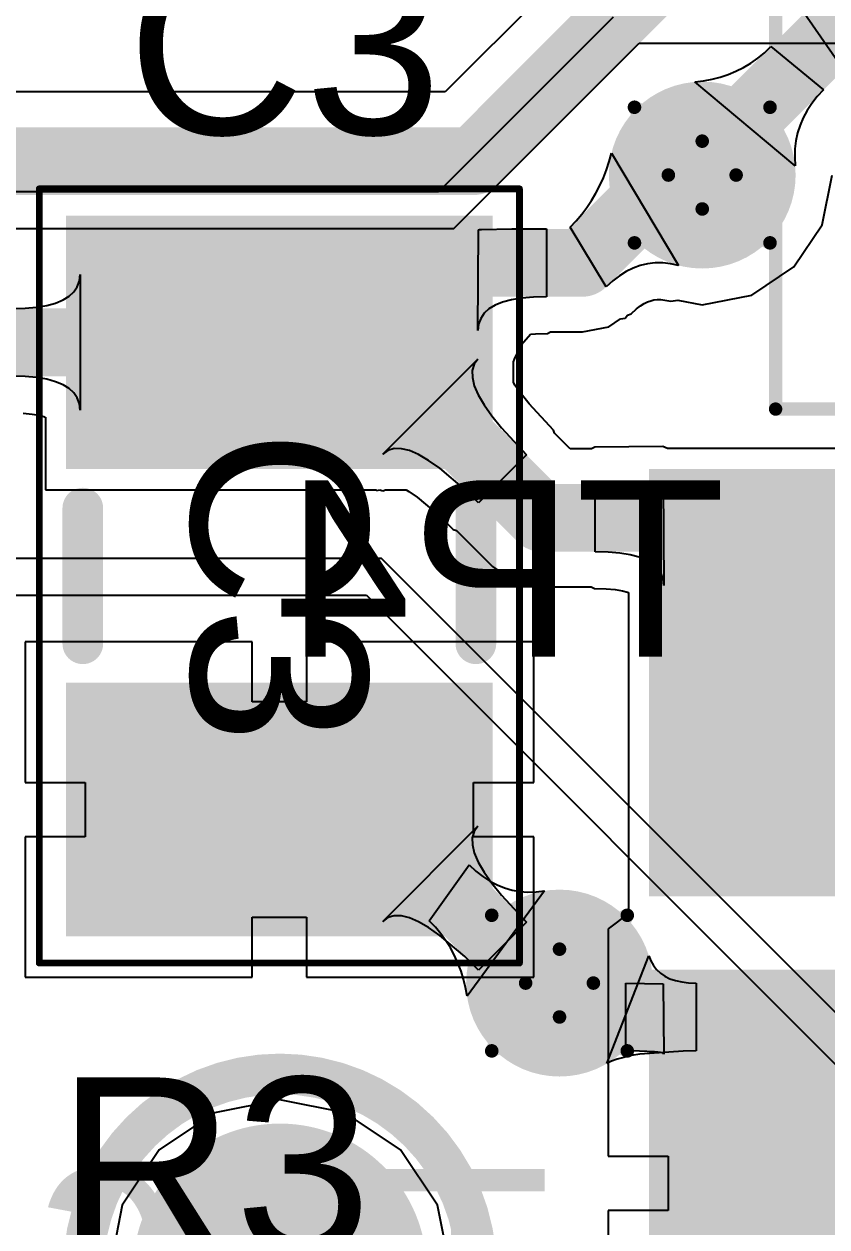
# Model space of a CAD drawing. Header units: inches. Extents: x 0.88 to 8.93, y 2.74 to 7.33.
# Drawn here: x 1.8422 to 1.9607, y 2.8764 to 3.0538 of the extents above; entities that cross this region are included whole.
import ezdxf

# ---------------------------------------------------------------- set-up
doc = ezdxf.new("R2010")
doc.units = ezdxf.units.IN
doc.header["$MEASUREMENT"] = 0
for name, color, linetype in [('Bottom 3D Body', 76, 'Continuous'), ('Bottom Layer', 5, 'Continuous'), ('Bottom Overlay', 54, 'Continuous'), ('Bottom Paste', 16, 'Continuous'), ('Bottom Solder', 6, 'Continuous'), ('Drill Drawing', 1, 'Continuous'), ('Mechanical 12', 56, 'Continuous'), ('Top Courtyard', 56, 'Continuous'), ('Top Layer', 1, 'Continuous'), ('Top Overlay', 2, 'Continuous'), ('Top Paste', 8, 'Continuous'), ('Top Solder', 216, 'Continuous'), ('Via Holes', 16, 'Continuous')]:
    doc.layers.add(name, color=color, linetype=linetype)
doc.styles.add('Arial', font='', dxfattribs={"height": 0.2})
doc.styles.get('Arial').set_extended_font_data('Arial')

# ---------------------------------------------------------------- blocks, each defined once
blk = doc.blocks.new('TP_B_1')
at = {"layer": 'Bottom Layer'}
h = blk.add_hatch(color=5, dxfattribs=at)
edge = h.paths.add_edge_path()
edge.add_arc((0, 0), 0.01969, 0, 360)
at = {"layer": 'Bottom Paste'}
h = blk.add_hatch(color=16, dxfattribs=at)
edge = h.paths.add_edge_path()
edge.add_arc((0, 0), 0.00169, 0, 360)
at = {"layer": 'Bottom Solder'}
h = blk.add_hatch(color=6, dxfattribs=at)
edge = h.paths.add_edge_path()
edge.add_arc((0, 0), 0.02168, 0, 360)
at = {"layer": 'Bottom Overlay'}
for points in [[(0.029, 0, 0.006, 0.006, 1), (-0.029, 0, 0.006, 0.006, 1)], [(-0.0305, 0, 0.003, 0.003, 1), (-0.0275, 0, 0.003, 0.003, 1)], [(0.0275, 0, 0.003, 0.003, 1), (0.0305, 0, 0.003, 0.003, 1)]]:
    blk.add_lwpolyline(points, format="xyseb", close=True, dxfattribs=at)
at = {"layer": 'Mechanical 12', "style": 'Arial', "text_generation_flag": 2}
blk.add_text('TP6', height=0.03, rotation=180, dxfattribs=at).set_placement((-0.03999, 0.015))
blk = doc.blocks.new('R0805_3')
at = {"layer": 'Top Layer'}
for points in [[(0.02953, 0.05118), (0.02953, 0.01772), (-0.02953, 0.01772), (-0.02953, 0.05118)], [(0.02953, -0.01772), (0.02953, -0.05118), (-0.02953, -0.05118), (-0.02953, -0.01772)]]:
    blk.add_hatch(color=1, dxfattribs=at).paths.add_polyline_path(points)
at = {"layer": 'Top Overlay'}
blk.add_hatch(color=2, dxfattribs=at).paths.add_polyline_path([(-0.02595, -0.009), (0.02605, -0.009), (0.02605, 0.01), (-0.02595, 0.01)])
at = {"layer": 'Top Paste'}
for points in [[(0.02953, 0.05118), (0.02953, 0.01772), (-0.02953, 0.01772), (-0.02953, 0.05118)], [(0.02953, -0.01772), (0.02953, -0.05118), (-0.02953, -0.05118), (-0.02953, -0.01772)]]:
    blk.add_hatch(color=8, dxfattribs=at).paths.add_polyline_path(points)
at = {"layer": 'Top Solder'}
for points in [[(0.0315, 0.05315), (0.0315, 0.01575), (-0.0315, 0.01575), (-0.0315, 0.05315)], [(0.0315, -0.01575), (0.0315, -0.05315), (-0.0315, -0.05315), (-0.0315, -0.01575)]]:
    blk.add_hatch(color=216, dxfattribs=at).paths.add_polyline_path(points)
at = {"layer": 'Top Overlay'}
for points in [[(0.026, 0.011, 0.006, 0.006, 0), (-0.026, 0.011, 0.006, 0.006, 0)], [(-0.026, 0.011, 0.006, 0.006, 0), (-0.026, -0.011, 0.006, 0.006, 0)], [(0.026, 0.011, 0.006, 0.006, 0), (0.026, -0.011, 0.006, 0.006, 0)], [(0.026, -0.011, 0.006, 0.006, 0), (-0.026, -0.011, 0.006, 0.006, 0)]]:
    blk.add_lwpolyline(points, format="xyseb", dxfattribs=at)
for points in [[(-0.0275, 0.011, 0.003, 0.003, 1), (-0.0245, 0.011, 0.003, 0.003, 1)], [(-0.0275, 0.011, 0.003, 0.003, 1), (-0.0245, 0.011, 0.003, 0.003, 1)], [(0.0245, 0.011, 0.003, 0.003, 1), (0.0275, 0.011, 0.003, 0.003, 1)], [(0.0245, 0.011, 0.003, 0.003, 1), (0.0275, 0.011, 0.003, 0.003, 1)], [(-0.0275, -0.011, 0.003, 0.003, 1), (-0.0245, -0.011, 0.003, 0.003, 1)], [(-0.0275, -0.011, 0.003, 0.003, 1), (-0.0245, -0.011, 0.003, 0.003, 1)], [(0.0245, -0.011, 0.003, 0.003, 1), (0.0275, -0.011, 0.003, 0.003, 1)], [(0.0245, -0.011, 0.003, 0.003, 1), (0.0275, -0.011, 0.003, 0.003, 1)]]:
    blk.add_lwpolyline(points, format="xyseb", close=True, dxfattribs=at)
at = {"layer": 'Mechanical 12', "style": 'Arial'}
blk.add_text('R2', height=0.026, dxfattribs=at).set_placement((-0.02166, -0.013))
blk = doc.blocks.new('QFN50P500X500X80_HS_29N_CP2102N_18')
at = {"layer": 'Bottom 3D Body'}
for points in [[(-0.12106, -0.12106, 0.00197, 0.00197, 0), (-0.12106, 0.12106, 0.00197, 0.00197, 0)], [(-0.12106, -0.12106, 0.00197, 0.00197, 0), (0.12106, -0.12106, 0.00197, 0.00197, 0)]]:
    blk.add_lwpolyline(points, format="xyseb", dxfattribs=at)
blk.add_lwpolyline([(-0.12156, -0.12106, 0.000984, 0.000984, 1), (-0.12057, -0.12106, 0.000984, 0.000984, 1)], format="xyseb", close=True, dxfattribs=at)
blk.add_lwpolyline([(-0.12156, -0.12106, 0.000984, 0.000984, 1), (-0.12057, -0.12106, 0.000984, 0.000984, 1)], format="xyseb", close=True, dxfattribs=at)
blk = doc.blocks.new('R0805_24')
at = {"layer": 'Top Layer'}
for points in [[(0.02953, 0.05118), (0.02953, 0.01772), (-0.02953, 0.01772), (-0.02953, 0.05118)], [(0.02953, -0.01772), (0.02953, -0.05118), (-0.02953, -0.05118), (-0.02953, -0.01772)]]:
    blk.add_hatch(color=1, dxfattribs=at).paths.add_polyline_path(points)
at = {"layer": 'Top Overlay'}
blk.add_hatch(color=2, dxfattribs=at).paths.add_polyline_path([(-0.026, -0.009), (0.026, -0.009), (0.026, 0.01), (-0.026, 0.01)])
at = {"layer": 'Top Paste'}
for points in [[(0.02953, 0.05118), (0.02953, 0.01772), (-0.02953, 0.01772), (-0.02953, 0.05118)], [(0.02953, -0.01772), (0.02953, -0.05118), (-0.02953, -0.05118), (-0.02953, -0.01772)]]:
    blk.add_hatch(color=8, dxfattribs=at).paths.add_polyline_path(points)
at = {"layer": 'Top Solder'}
for points in [[(0.0315, 0.05315), (0.0315, 0.01575), (-0.0315, 0.01575), (-0.0315, 0.05315)], [(0.0315, -0.01575), (0.0315, -0.05315), (-0.0315, -0.05315), (-0.0315, -0.01575)]]:
    blk.add_hatch(color=216, dxfattribs=at).paths.add_polyline_path(points)
at = {"layer": 'Top Overlay'}
for points in [[(-0.026, 0.011, 0.006, 0.006, 0), (0.026, 0.011, 0.006, 0.006, 0)], [(-0.026, -0.011, 0.006, 0.006, 0), (-0.026, 0.011, 0.006, 0.006, 0)], [(0.026, -0.011, 0.006, 0.006, 0), (0.026, 0.011, 0.006, 0.006, 0)], [(-0.026, -0.011, 0.006, 0.006, 0), (0.026, -0.011, 0.006, 0.006, 0)]]:
    blk.add_lwpolyline(points, format="xyseb", dxfattribs=at)
for points in [[(-0.0275, 0.011, 0.003, 0.003, 1), (-0.0245, 0.011, 0.003, 0.003, 1)], [(-0.0275, 0.011, 0.003, 0.003, 1), (-0.0245, 0.011, 0.003, 0.003, 1)], [(0.0245, 0.011, 0.003, 0.003, 1), (0.0275, 0.011, 0.003, 0.003, 1)], [(0.0245, 0.011, 0.003, 0.003, 1), (0.0275, 0.011, 0.003, 0.003, 1)], [(-0.0275, -0.011, 0.003, 0.003, 1), (-0.0245, -0.011, 0.003, 0.003, 1)], [(-0.0275, -0.011, 0.003, 0.003, 1), (-0.0245, -0.011, 0.003, 0.003, 1)], [(0.0245, -0.011, 0.003, 0.003, 1), (0.0275, -0.011, 0.003, 0.003, 1)], [(0.0245, -0.011, 0.003, 0.003, 1), (0.0275, -0.011, 0.003, 0.003, 1)]]:
    blk.add_lwpolyline(points, format="xyseb", close=True, dxfattribs=at)
at = {"layer": 'Mechanical 12', "style": 'Arial'}
blk.add_text('R4', height=0.026, dxfattribs=at).set_placement((-0.02166, -0.013))
blk = doc.blocks.new('C0805_32')
at = {"layer": 'Top Layer'}
for points in [[(0.02953, 0.05118), (0.02953, 0.01772), (-0.02953, 0.01772), (-0.02953, 0.05118)], [(0.02953, -0.01772), (0.02953, -0.05118), (-0.02953, -0.05118), (-0.02953, -0.01772)]]:
    blk.add_hatch(color=1, dxfattribs=at).paths.add_polyline_path(points)
at = {"layer": 'Top Paste'}
for points in [[(0.02953, 0.05118), (0.02953, 0.01772), (-0.02953, 0.01772), (-0.02953, 0.05118)], [(0.02953, -0.01772), (0.02953, -0.05118), (-0.02953, -0.05118), (-0.02953, -0.01772)]]:
    blk.add_hatch(color=8, dxfattribs=at).paths.add_polyline_path(points)
at = {"layer": 'Top Solder'}
for points in [[(0.0315, 0.05315), (0.0315, 0.01575), (-0.0315, 0.01575), (-0.0315, 0.05315)], [(0.0315, -0.01575), (0.0315, -0.05315), (-0.0315, -0.05315), (-0.0315, -0.01575)]]:
    blk.add_hatch(color=216, dxfattribs=at).paths.add_polyline_path(points)
at = {"layer": 'Top Courtyard'}
for points in [[(-0.03543, -0.05709, 0.001, 0.001, 0), (-0.03543, 0.05709, 0.001, 0.001, 0)], [(-0.03543, 0.05709, 0.001, 0.001, 0), (0.03543, 0.05709, 0.001, 0.001, 0)], [(0.03543, -0.05709, 0.001, 0.001, 0), (0.03543, 0.05709, 0.001, 0.001, 0)], [(-0.03543, -0.05709, 0.001, 0.001, 0), (0.03543, -0.05709, 0.001, 0.001, 0)]]:
    blk.add_lwpolyline(points, format="xyseb", dxfattribs=at)
for points in [[(-0.03568, 0.05709, 0.0005, 0.0005, 1), (-0.03518, 0.05709, 0.0005, 0.0005, 1)], [(-0.03568, 0.05709, 0.0005, 0.0005, 1), (-0.03518, 0.05709, 0.0005, 0.0005, 1)], [(0.03518, 0.05709, 0.0005, 0.0005, 1), (0.03568, 0.05709, 0.0005, 0.0005, 1)], [(0.03518, 0.05709, 0.0005, 0.0005, 1), (0.03568, 0.05709, 0.0005, 0.0005, 1)], [(-0.03568, -0.05709, 0.0005, 0.0005, 1), (-0.03518, -0.05709, 0.0005, 0.0005, 1)], [(-0.03568, -0.05709, 0.0005, 0.0005, 1), (-0.03518, -0.05709, 0.0005, 0.0005, 1)], [(0.03518, -0.05709, 0.0005, 0.0005, 1), (0.03568, -0.05709, 0.0005, 0.0005, 1)], [(0.03518, -0.05709, 0.0005, 0.0005, 1), (0.03568, -0.05709, 0.0005, 0.0005, 1)]]:
    blk.add_lwpolyline(points, format="xyseb", close=True, dxfattribs=at)
at = {"layer": 'Top Overlay'}
for points in [[(-0.029, -0.01, 0.006, 0.006, 0), (-0.029, 0.01, 0.006, 0.006, 0)], [(0.029, 0.01, 0.006, 0.006, 0), (0.029, -0.01, 0.006, 0.006, 0)]]:
    blk.add_lwpolyline(points, format="xyseb", dxfattribs=at)
for points in [[(-0.0305, 0.01, 0.003, 0.003, 1), (-0.0275, 0.01, 0.003, 0.003, 1)], [(0.0275, 0.01, 0.003, 0.003, 1), (0.0305, 0.01, 0.003, 0.003, 1)], [(-0.0305, -0.01, 0.003, 0.003, 1), (-0.0275, -0.01, 0.003, 0.003, 1)], [(0.0275, -0.01, 0.003, 0.003, 1), (0.0305, -0.01, 0.003, 0.003, 1)]]:
    blk.add_lwpolyline(points, format="xyseb", close=True, dxfattribs=at)
at = {"layer": 'Mechanical 12', "style": 'Arial'}
blk.add_text('C3', height=0.026, rotation=270, dxfattribs=at).set_placement((-0.013, 0.02166))

msp = doc.modelspace()

# ---------------------------------------------------------------- hatches: boundary and pattern name
at = {"layer": 'Bottom Layer'}
h = msp.add_hatch(color=5, dxfattribs=at)
edge = h.paths.add_edge_path()
edge.add_arc((1.94232, 3.03156), 0.01378, 0, 360)
h = msp.add_hatch(color=5, dxfattribs=at)
edge = h.paths.add_edge_path()
edge.add_arc((1.92126, 2.9124), 0.01378, 0, 360)
at = {"layer": 'Top Layer'}
h = msp.add_hatch(color=1, dxfattribs=at)
edge = h.paths.add_edge_path()
edge.add_arc((1.94232, 3.03156), 0.01378, 0, 360)
h = msp.add_hatch(color=1, dxfattribs=at)
edge = h.paths.add_edge_path()
edge.add_arc((1.92126, 2.9124), 0.01378, 0, 360)
at = {"layer": 'Via Holes'}
h = msp.add_hatch(color=7, dxfattribs=at)
edge = h.paths.add_edge_path()
edge.add_arc((1.94232, 3.03156), 0.00787, 0, 360)
h = msp.add_hatch(color=7, dxfattribs=at)
edge = h.paths.add_edge_path()
edge.add_arc((1.92126, 2.9124), 0.00787, 0, 360)

# ---------------------------------------------------------------- linework, layer by layer
at = {"layer": 'Bottom Layer'}
for p, q in [((1.92917, 3.05483), (1.90342, 3.02907)), ((1.90566, 3.02366), (1.933, 3.051)), ((1.933, 3.051), (2.145, 3.051)), ((1.90342, 3.02907), (1.53458, 3.02907)), ((1.53234, 3.02366), (1.90566, 3.02366)), ((1.895, 2.975), (1.69757, 2.975)), ((2.015, 2.855), (1.895, 2.975)), ((1.75763, 2.96959), (1.89276, 2.96959)), ((1.89276, 2.96959), (2.01117, 2.85117)), ((1.88, 2.89517), (1.87037, 2.89325)), ((1.88963, 2.89325), (1.88, 2.89517)), ((1.87037, 2.89325), (1.8622, 2.8878)), ((1.8978, 2.8878), (1.88963, 2.89325)), ((1.8622, 2.8878), (1.85675, 2.87963)), ((1.90325, 2.87963), (1.8978, 2.8878)), ((1.85675, 2.87963), (1.85483, 2.87)), ((1.90517, 2.87), (1.90325, 2.87963))]:
    msp.add_line(p, q, dxfattribs=at)
at = {"layer": 'Drill Drawing'}
for points in [[(1.93232, 3.04156, 0.002, 0.002, 0), (1.94232, 3.03656, 0.002, 0.002, 0)], [(1.93232, 3.04156, 0.002, 0.002, 0), (1.93732, 3.03156, 0.002, 0.002, 0)], [(1.94232, 3.03656, 0.002, 0.002, 0), (1.95232, 3.04156, 0.002, 0.002, 0)], [(1.94732, 3.03156, 0.002, 0.002, 0), (1.95232, 3.04156, 0.002, 0.002, 0)], [(1.93232, 3.02156, 0.002, 0.002, 0), (1.93732, 3.03156, 0.002, 0.002, 0)], [(1.94732, 3.03156, 0.002, 0.002, 0), (1.95232, 3.02156, 0.002, 0.002, 0)], [(1.93232, 3.02156, 0.002, 0.002, 0), (1.94232, 3.02656, 0.002, 0.002, 0)], [(1.94232, 3.02656, 0.002, 0.002, 0), (1.95232, 3.02156, 0.002, 0.002, 0)], [(1.91126, 2.9224, 0.002, 0.002, 0), (1.92126, 2.9174, 0.002, 0.002, 0)], [(1.91126, 2.9224, 0.002, 0.002, 0), (1.91626, 2.9124, 0.002, 0.002, 0)], [(1.92126, 2.9174, 0.002, 0.002, 0), (1.93126, 2.9224, 0.002, 0.002, 0)], [(1.92626, 2.9124, 0.002, 0.002, 0), (1.93126, 2.9224, 0.002, 0.002, 0)], [(1.91126, 2.9024, 0.002, 0.002, 0), (1.91626, 2.9124, 0.002, 0.002, 0)], [(1.92626, 2.9124, 0.002, 0.002, 0), (1.93126, 2.9024, 0.002, 0.002, 0)], [(1.91126, 2.9024, 0.002, 0.002, 0), (1.92126, 2.9074, 0.002, 0.002, 0)], [(1.92126, 2.9074, 0.002, 0.002, 0), (1.93126, 2.9024, 0.002, 0.002, 0)]]:
    msp.add_lwpolyline(points, format="xyseb", dxfattribs=at)
for points in [[(1.93182, 3.04156, 0.001, 0.001, 1), (1.93282, 3.04156, 0.001, 0.001, 1)], [(1.93182, 3.04156, 0.001, 0.001, 1), (1.93282, 3.04156, 0.001, 0.001, 1)], [(1.95182, 3.04156, 0.001, 0.001, 1), (1.95282, 3.04156, 0.001, 0.001, 1)], [(1.95182, 3.04156, 0.001, 0.001, 1), (1.95282, 3.04156, 0.001, 0.001, 1)], [(1.94182, 3.03656, 0.001, 0.001, 1), (1.94282, 3.03656, 0.001, 0.001, 1)], [(1.94182, 3.03656, 0.001, 0.001, 1), (1.94282, 3.03656, 0.001, 0.001, 1)], [(1.93682, 3.03156, 0.001, 0.001, 1), (1.93782, 3.03156, 0.001, 0.001, 1)], [(1.93682, 3.03156, 0.001, 0.001, 1), (1.93782, 3.03156, 0.001, 0.001, 1)], [(1.94682, 3.03156, 0.001, 0.001, 1), (1.94782, 3.03156, 0.001, 0.001, 1)], [(1.94682, 3.03156, 0.001, 0.001, 1), (1.94782, 3.03156, 0.001, 0.001, 1)], [(1.94182, 3.02656, 0.001, 0.001, 1), (1.94282, 3.02656, 0.001, 0.001, 1)], [(1.94182, 3.02656, 0.001, 0.001, 1), (1.94282, 3.02656, 0.001, 0.001, 1)], [(1.93182, 3.02156, 0.001, 0.001, 1), (1.93282, 3.02156, 0.001, 0.001, 1)], [(1.93182, 3.02156, 0.001, 0.001, 1), (1.93282, 3.02156, 0.001, 0.001, 1)], [(1.95182, 3.02156, 0.001, 0.001, 1), (1.95282, 3.02156, 0.001, 0.001, 1)], [(1.95182, 3.02156, 0.001, 0.001, 1), (1.95282, 3.02156, 0.001, 0.001, 1)], [(1.91076, 2.9224, 0.001, 0.001, 1), (1.91176, 2.9224, 0.001, 0.001, 1)], [(1.91076, 2.9224, 0.001, 0.001, 1), (1.91176, 2.9224, 0.001, 0.001, 1)], [(1.93076, 2.9224, 0.001, 0.001, 1), (1.93176, 2.9224, 0.001, 0.001, 1)], [(1.93076, 2.9224, 0.001, 0.001, 1), (1.93176, 2.9224, 0.001, 0.001, 1)], [(1.92076, 2.9174, 0.001, 0.001, 1), (1.92176, 2.9174, 0.001, 0.001, 1)], [(1.92076, 2.9174, 0.001, 0.001, 1), (1.92176, 2.9174, 0.001, 0.001, 1)], [(1.91576, 2.9124, 0.001, 0.001, 1), (1.91676, 2.9124, 0.001, 0.001, 1)], [(1.91576, 2.9124, 0.001, 0.001, 1), (1.91676, 2.9124, 0.001, 0.001, 1)], [(1.92576, 2.9124, 0.001, 0.001, 1), (1.92676, 2.9124, 0.001, 0.001, 1)], [(1.92576, 2.9124, 0.001, 0.001, 1), (1.92676, 2.9124, 0.001, 0.001, 1)], [(1.92076, 2.9074, 0.001, 0.001, 1), (1.92176, 2.9074, 0.001, 0.001, 1)], [(1.92076, 2.9074, 0.001, 0.001, 1), (1.92176, 2.9074, 0.001, 0.001, 1)], [(1.91076, 2.9024, 0.001, 0.001, 1), (1.91176, 2.9024, 0.001, 0.001, 1)], [(1.91076, 2.9024, 0.001, 0.001, 1), (1.91176, 2.9024, 0.001, 0.001, 1)], [(1.93076, 2.9024, 0.001, 0.001, 1), (1.93176, 2.9024, 0.001, 0.001, 1)], [(1.93076, 2.9024, 0.001, 0.001, 1), (1.93176, 2.9024, 0.001, 0.001, 1)]]:
    msp.add_lwpolyline(points, format="xyseb", close=True, dxfattribs=at)
at = {"layer": 'Top Layer'}
for p, q in [((1.94653, 3.08595), (1.9044, 3.04382)), ((1.96318, 3.04709), (1.95738, 3.05545)), ((1.9505, 3.0488), (1.9515, 3.04961)), ((1.9515, 3.04961), (1.95245, 3.05051)), ((1.95245, 3.05051), (1.9602, 3.04412)), ((1.94841, 3.04742), (1.94947, 3.04807)), ((1.94947, 3.04807), (1.9505, 3.0488)), ((1.94377, 3.04568), (1.94498, 3.04599)), ((1.94498, 3.04599), (1.94616, 3.04638)), ((1.94616, 3.04638), (1.9473, 3.04686)), ((1.9473, 3.04686), (1.94841, 3.04742)), ((1.94123, 3.0453), (1.94252, 3.04545)), ((1.95603, 3.03293), (1.94123, 3.0453)), ((1.94252, 3.04545), (1.94377, 3.04568)), ((1.9602, 3.04412), (1.9593, 3.04314)), ((1.9044, 3.04382), (1.75362, 3.04382)), ((1.9593, 3.04314), (1.9585, 3.04213)), ((1.95781, 3.04109), (1.95723, 3.04002)), ((1.9585, 3.04213), (1.95781, 3.04109)), ((1.95676, 3.03892), (1.95639, 3.03778)), ((1.95723, 3.04002), (1.95676, 3.03892)), ((1.95639, 3.03778), (1.95614, 3.03662)), ((1.95599, 3.03542), (1.95596, 3.03419)), ((1.95614, 3.03662), (1.95599, 3.03542)), ((1.92819, 3.03233), (1.92859, 3.03354)), ((1.92859, 3.03354), (1.92892, 3.03479)), ((1.92892, 3.03479), (1.93883, 3.01823)), ((1.95596, 3.03419), (1.95603, 3.03293)), ((1.92773, 3.03115), (1.92819, 3.03233)), ((1.92664, 3.0289), (1.92722, 3.03001)), ((1.92722, 3.03001), (1.92773, 3.03115)), ((1.96001, 3.02424), (1.96147, 3.03156)), ((1.92599, 3.02783), (1.92664, 3.0289)), ((1.92453, 3.02579), (1.92529, 3.02679)), ((1.92529, 3.02679), (1.92599, 3.02783)), ((1.92282, 3.02388), (1.9237, 3.02482)), ((1.9237, 3.02482), (1.92453, 3.02579)), ((1.90921, 3.00862), (1.90933, 3.0235)), ((1.90933, 3.0235), (1.90943, 3.02352)), ((1.90943, 3.02352), (1.90973, 3.02355)), ((1.90973, 3.02355), (1.91423, 3.02361)), ((1.91423, 3.02361), (1.91933, 3.02362)), ((1.91933, 3.02362), (1.91933, 3.01362)), ((1.92816, 3.01509), (1.92282, 3.02388)), ((1.95586, 3.01803), (1.96001, 3.02424)), ((1.93213, 3.01785), (1.9311, 3.01735)), ((1.93318, 3.01823), (1.93213, 3.01785)), ((1.93426, 3.01848), (1.93318, 3.01823)), ((1.93537, 3.01861), (1.93426, 3.01848)), ((1.93649, 3.01861), (1.93537, 3.01861)), ((1.93765, 3.01848), (1.93649, 3.01861)), ((1.93883, 3.01823), (1.93765, 3.01848)), ((1.94965, 3.01387), (1.95586, 3.01803)), ((1.85011, 3.01509), (1.85041, 3.01594)), ((1.85041, 3.01594), (1.85051, 3.01689)), ((1.85051, 3.01689), (1.85051, 2.99689)), ((1.92912, 3.01597), (1.92816, 3.01509)), ((1.93009, 3.01672), (1.92912, 3.01597)), ((1.9311, 3.01735), (1.93009, 3.01672)), ((1.84891, 3.01369), (1.84961, 3.01434)), ((1.84961, 3.01434), (1.85011, 3.01509)), ((1.84411, 3.01209), (1.84561, 3.01234)), ((1.84561, 3.01234), (1.84691, 3.01269)), ((1.84691, 3.01269), (1.84801, 3.01314)), ((1.84801, 3.01314), (1.84891, 3.01369)), ((1.91176, 3.01237), (1.91085, 3.01182)), ((1.91287, 3.01282), (1.91176, 3.01237)), ((1.91418, 3.01317), (1.91287, 3.01282)), ((1.9157, 3.01342), (1.91418, 3.01317)), ((1.91741, 3.01357), (1.9157, 3.01342)), ((1.91933, 3.01362), (1.91741, 3.01357)), ((1.93261, 3.01182), (1.93319, 3.01227)), ((1.93319, 3.01227), (1.93373, 3.01261)), ((1.93373, 3.01261), (1.93424, 3.01286)), ((1.93424, 3.01286), (1.93472, 3.01303)), ((1.93472, 3.01303), (1.93519, 3.01314)), ((1.93519, 3.01314), (1.93568, 3.0132)), ((1.93568, 3.0132), (1.93621, 3.0132)), ((1.93621, 3.0132), (1.9368, 3.01313)), ((1.9368, 3.01313), (1.93771, 3.01294)), ((1.93771, 3.01294), (1.93873, 3.01313)), ((1.93873, 3.01313), (1.94232, 3.01242)), ((1.94232, 3.01242), (1.94965, 3.01387)), ((1.84051, 3.01189), (1.84241, 3.01194)), ((1.84241, 3.01194), (1.84411, 3.01209)), ((1.90963, 3.01042), (1.90932, 3.00957)), ((1.91014, 3.01117), (1.90963, 3.01042)), ((1.91085, 3.01182), (1.91014, 3.01117)), ((1.93024, 3.01035), (1.93097, 3.01046)), ((1.93097, 3.01046), (1.9313, 3.01091)), ((1.9313, 3.01091), (1.93183, 3.01111)), ((1.93183, 3.01111), (1.93261, 3.01182)), ((1.90932, 3.00957), (1.90921, 3.00862)), ((1.92463, 3.00843), (1.92853, 3.0092)), ((1.92853, 3.0092), (1.93024, 3.01035)), ((1.91566, 3.00656), (1.91699, 3.0081)), ((1.91699, 3.0081), (1.91772, 3.00817)), ((1.91772, 3.00817), (1.91947, 3.00821)), ((1.91947, 3.00821), (1.91995, 3.00843)), ((1.91995, 3.00843), (1.92463, 3.00843)), ((1.91462, 3.00442), (1.91566, 3.00656)), ((1.89519, 2.9904), (1.90921, 3.00442)), ((1.90866, 3.00365), (1.90838, 3.00274)), ((1.90921, 3.00442), (1.90866, 3.00365)), ((1.91445, 3.004), (1.91462, 3.00442)), ((1.91445, 3.001), (1.91445, 3.004)), ((1.84241, 3.00184), (1.84051, 3.00189)), ((1.84411, 3.00169), (1.84241, 3.00184)), ((1.84561, 3.00144), (1.84411, 3.00169)), ((1.90838, 3.00274), (1.9084, 3.00169)), ((1.9084, 3.00169), (1.90869, 3.00049)), ((1.84691, 3.00109), (1.84561, 3.00144)), ((1.84801, 3.00064), (1.84691, 3.00109)), ((1.84891, 3.00009), (1.84801, 3.00064)), ((1.84961, 2.99944), (1.84891, 3.00009)), ((1.90869, 3.00049), (1.90927, 2.99915)), ((1.91469, 3.00058), (1.91445, 3.001)), ((1.9156, 2.99928), (1.91469, 3.00058)), ((1.85011, 2.99869), (1.84961, 2.99944)), ((1.85041, 2.99784), (1.85011, 2.99869)), ((1.90927, 2.99915), (1.91013, 2.99766)), ((1.91679, 2.9978), (1.9156, 2.99928)), ((1.8421, 2.99643), (1.84343, 2.99632)), ((1.84343, 2.99632), (1.84446, 2.99614)), ((1.85051, 2.99689), (1.85041, 2.99784)), ((1.91013, 2.99766), (1.91127, 2.99603)), ((1.92036, 2.99396), (1.91679, 2.9978)), ((1.84446, 2.99614), (1.84518, 2.99595)), ((1.84518, 2.99595), (1.84538, 2.99587)), ((1.84538, 2.99587), (1.84539, 2.99584)), ((1.84539, 2.99584), (1.84539, 2.98516)), ((1.91127, 2.99603), (1.9127, 2.99426)), ((1.9127, 2.99426), (1.9164, 2.99028)), ((1.92054, 2.99348), (1.92036, 2.99396)), ((1.92281, 2.99121), (1.92054, 2.99348)), ((1.89595, 2.99095), (1.89519, 2.9904)), ((1.89686, 2.99122), (1.89595, 2.99095)), ((1.89792, 2.99121), (1.89686, 2.99122)), ((1.89912, 2.99092), (1.89792, 2.99121)), ((1.90046, 2.99034), (1.89912, 2.99092)), ((1.92598, 2.99121), (1.92281, 2.99121)), ((1.92649, 2.99143), (1.92598, 2.99121)), ((1.93649, 2.99151), (1.92649, 2.99143)), ((1.93721, 2.99122), (1.93649, 2.99151)), ((1.93649, 2.99151), (1.93649, 2.99151)), ((1.93649, 2.99151), (1.93649, 2.99151)), ((1.97488, 2.99122), (1.93721, 2.99122)), ((1.90195, 2.98948), (1.90046, 2.99034)), ((1.90358, 2.98833), (1.90195, 2.98948)), ((1.9164, 2.99028), (1.90933, 2.98321)), ((1.90727, 2.9852), (1.90358, 2.98833)), ((1.92654, 2.98602), (1.93654, 2.9861)), ((1.92654, 2.97602), (1.92654, 2.98602)), ((1.93654, 2.9861), (1.93666, 2.97102)), ((1.84539, 2.98516), (1.89416, 2.98516)), ((1.89416, 2.98516), (1.89432, 2.98505)), ((1.89432, 2.98505), (1.89476, 2.98516)), ((1.89476, 2.98516), (1.89477, 2.98516)), ((1.89477, 2.98516), (1.89519, 2.98499)), ((1.89519, 2.98499), (1.8956, 2.98516)), ((1.8956, 2.98516), (1.89861, 2.98516)), ((1.89861, 2.98516), (1.89903, 2.98491)), ((1.89903, 2.98491), (1.90026, 2.98405)), ((1.90026, 2.98405), (1.90363, 2.98119)), ((1.90933, 2.98321), (1.90727, 2.9852)), ((1.90363, 2.98119), (1.90557, 2.97931)), ((1.90557, 2.97931), (1.90607, 2.97912)), ((1.90607, 2.97912), (1.91138, 2.97381)), ((1.92845, 2.97597), (1.92654, 2.97602)), ((1.93017, 2.97582), (1.92845, 2.97597)), ((1.93168, 2.97557), (1.93017, 2.97582)), ((1.933, 2.97522), (1.93168, 2.97557)), ((1.93411, 2.97477), (1.933, 2.97522)), ((1.91138, 2.97381), (1.91469, 2.9716)), ((1.93502, 2.97422), (1.93411, 2.97477)), ((1.93573, 2.97357), (1.93502, 2.97422)), ((1.93624, 2.97282), (1.93573, 2.97357)), ((1.91469, 2.9716), (1.91859, 2.97082)), ((1.93655, 2.97197), (1.93624, 2.97282)), ((1.93666, 2.97102), (1.93655, 2.97197)), ((1.91859, 2.97082), (1.92591, 2.97082)), ((1.92591, 2.97082), (1.9264, 2.97061)), ((1.9264, 2.97061), (1.92815, 2.97056)), ((1.92815, 2.97056), (1.92949, 2.97044)), ((1.92949, 2.97044), (1.93054, 2.97027)), ((1.93054, 2.97027), (1.93128, 2.97007)), ((1.93128, 2.97007), (1.93142, 2.97002)), ((1.93142, 2.97002), (1.93142, 2.92266)), ((1.87592, 2.96272), (1.84239, 2.96272)), ((1.84239, 2.96272), (1.84239, 2.94199)), ((1.87592, 2.95386), (1.87592, 2.96272)), ((1.91745, 2.96272), (1.88392, 2.96272)), ((1.88392, 2.96272), (1.88392, 2.95386)), ((1.91745, 2.94199), (1.91745, 2.96272)), ((1.88392, 2.95386), (1.87592, 2.95386)), ((1.84239, 2.94199), (1.85125, 2.94199)), ((1.85125, 2.94199), (1.85125, 2.93399)), ((1.90859, 2.93399), (1.90859, 2.94199)), ((1.90859, 2.94199), (1.91745, 2.94199)), ((1.89519, 2.9215), (1.90921, 2.93552)), ((1.90866, 2.93476), (1.90838, 2.93384)), ((1.90921, 2.93552), (1.90866, 2.93476)), ((1.85125, 2.93399), (1.84239, 2.93399)), ((1.84239, 2.93399), (1.84239, 2.91326)), ((1.90838, 2.93384), (1.9084, 2.93279)), ((1.9084, 2.93279), (1.90869, 2.93159)), ((1.91745, 2.93399), (1.90859, 2.93399)), ((1.91745, 2.91326), (1.91745, 2.93399)), ((1.90869, 2.93159), (1.90927, 2.93025)), ((1.90205, 2.92159), (1.90795, 2.92983)), ((1.90795, 2.92983), (1.90893, 2.92892)), ((1.90893, 2.92892), (1.90994, 2.92813)), ((1.90927, 2.93025), (1.91013, 2.92876)), ((1.91013, 2.92876), (1.91127, 2.92713)), ((1.90994, 2.92813), (1.91098, 2.92745)), ((1.91098, 2.92745), (1.91205, 2.92689)), ((1.91127, 2.92713), (1.9127, 2.92536)), ((1.91904, 2.926), (1.90762, 2.91045)), ((1.91205, 2.92689), (1.91315, 2.92645)), ((1.9127, 2.92536), (1.9164, 2.92138)), ((1.91315, 2.92645), (1.91427, 2.92612)), ((1.91427, 2.92612), (1.91542, 2.92592)), ((1.91542, 2.92592), (1.9166, 2.92583)), ((1.9166, 2.92583), (1.9178, 2.92586)), ((1.9178, 2.92586), (1.91904, 2.926)), ((1.87592, 2.91326), (1.87592, 2.92212)), ((1.87592, 2.92212), (1.88392, 2.92212)), ((1.88392, 2.92212), (1.88392, 2.91326)), ((1.89595, 2.92205), (1.89519, 2.9215)), ((1.89686, 2.92232), (1.89595, 2.92205)), ((1.89792, 2.92231), (1.89686, 2.92232)), ((1.89912, 2.92202), (1.89792, 2.92231)), ((1.90046, 2.92144), (1.89912, 2.92202)), ((1.93142, 2.92266), (1.92842, 2.9204)), ((1.90195, 2.92058), (1.90046, 2.92144)), ((1.90358, 2.91944), (1.90195, 2.92058)), ((1.90294, 2.92064), (1.90205, 2.92159)), ((1.90375, 2.91966), (1.90294, 2.92064)), ((1.9164, 2.92138), (1.90933, 2.91431)), ((1.92842, 2.9204), (1.92842, 2.9199)), ((1.92842, 2.9199), (1.92842, 2.88687)), ((1.90727, 2.9163), (1.90358, 2.91944)), ((1.9045, 2.91864), (1.90375, 2.91966)), ((1.90517, 2.91758), (1.9045, 2.91864)), ((1.90576, 2.91648), (1.90517, 2.91758)), ((1.90628, 2.91535), (1.90576, 2.91648)), ((1.92824, 2.90052), (1.93444, 2.91643)), ((1.93444, 2.91643), (1.93473, 2.91567)), ((1.90673, 2.91418), (1.90628, 2.91535)), ((1.90933, 2.91431), (1.90727, 2.9163)), ((1.93473, 2.91567), (1.93511, 2.91498)), ((1.93511, 2.91498), (1.93558, 2.91438)), ((1.84239, 2.91326), (1.87592, 2.91326)), ((1.88392, 2.91326), (1.91745, 2.91326)), ((1.9071, 2.91298), (1.90673, 2.91418)), ((1.9074, 2.91173), (1.9071, 2.91298)), ((1.93558, 2.91438), (1.93615, 2.91385)), ((1.93615, 2.91385), (1.9368, 2.91341)), ((1.9368, 2.91341), (1.93754, 2.91305)), ((1.93754, 2.91305), (1.93837, 2.91276)), ((1.90762, 2.91045), (1.9074, 2.91173)), ((1.93106, 2.9024), (1.93106, 2.9124)), ((1.93106, 2.9124), (1.93654, 2.91228)), ((1.93654, 2.91228), (1.93666, 2.90193)), ((1.93837, 2.91276), (1.9393, 2.91256)), ((1.9393, 2.91256), (1.94031, 2.91244)), ((1.94031, 2.91244), (1.94142, 2.9124)), ((1.94142, 2.9124), (1.94142, 2.9024)), ((1.93307, 2.90238), (1.93106, 2.9024)), ((1.93526, 2.90228), (1.93307, 2.90238)), ((1.93949, 2.90238), (1.93313, 2.90193)), ((1.93576, 2.90223), (1.93526, 2.90228)), ((1.93615, 2.90217), (1.93576, 2.90223)), ((1.93643, 2.9021), (1.93615, 2.90217)), ((1.94142, 2.9024), (1.93949, 2.90238)), ((1.92895, 2.90088), (1.92824, 2.90052)), ((1.92979, 2.9012), (1.92895, 2.90088)), ((1.93189, 2.90172), (1.92979, 2.9012)), ((1.93313, 2.90193), (1.93189, 2.90172)), ((1.9366, 2.90202), (1.93643, 2.9021)), ((1.93666, 2.90193), (1.9366, 2.90202)), ((1.92842, 2.88687), (1.93728, 2.88687)), ((1.93728, 2.88687), (1.93728, 2.87887)), ((1.93728, 2.87887), (1.92842, 2.87887)), ((1.92842, 2.87887), (1.92842, 2.86631))]:
    msp.add_line(p, q, dxfattribs=at)
for points in [[(1.90862, 3.03362, 0.01, 0.01, 0), (1.95374, 3.07874, 0.01, 0.01, 0)], [(1.94232, 3.0333, 0.01, 0.01, 0), (1.96807, 3.05906, 0.01, 0.01, 0)], [(1.75362, 3.03362, 0.01, 0.01, 0), (1.90862, 3.03362, 0.01, 0.01, 0)], [(1.94232, 3.03156, 0.01, 0.01, 0), (1.94232, 3.0333, 0.01, 0.01, 0)], [(1.92463, 3.01862, 0.01, 0.01, 0), (1.93757, 3.03156, 0.01, 0.01, 0)], [(1.93757, 3.03156, 0.01, 0.01, 0), (1.94232, 3.03156, 0.01, 0.01, 0)], [(1.86555, 3.00846, 0.01, 0.01, 0), (1.87571, 3.01862, 0.01, 0.01, 0)], [(1.87571, 3.01862, 0.01, 0.01, 0), (1.92463, 3.01862, 0.01, 0.01, 0)], [(1.86555, 3.00846, 0.01, 0.01, 0), (1.87835, 3.00846, 0.01, 0.01, 0)], [(1.79134, 3.00689, 0.01, 0.01, 0), (1.86555, 3.00689, 0.01, 0.01, 0)], [(1.87992, 3.00689, 0.01, 0.01, 0), (1.89272, 3.00689, 0.01, 0.01, 0)], [(1.89272, 3.00689, 0.01, 0.01, 0), (1.91859, 2.98102, 0.01, 0.01, 0)], [(1.91859, 2.98102, 0.01, 0.01, 0), (1.94142, 2.98102, 0.01, 0.01, 0)], [(1.94142, 2.98102, 0.01, 0.01, 0), (1.95315, 2.96928, 0.01, 0.01, 0)], [(1.95315, 2.95669, 0.01, 0.01, 0), (1.95315, 2.96928, 0.01, 0.01, 0)], [(1.87992, 2.93799, 0.01, 0.01, 0), (1.89272, 2.93799, 0.01, 0.01, 0)], [(1.89272, 2.93799, 0.01, 0.01, 0), (1.91831, 2.9124, 0.01, 0.01, 0)], [(1.91831, 2.9124, 0.01, 0.01, 0), (1.92606, 2.9124, 0.01, 0.01, 0)], [(1.92606, 2.9124, 0.01, 0.01, 0), (1.93106, 2.9074, 0.01, 0.01, 0)], [(1.93106, 2.9074, 0.01, 0.01, 0), (1.94142, 2.9074, 0.01, 0.01, 0)], [(1.94142, 2.9074, 0.01, 0.01, 0), (1.95315, 2.89567, 0.01, 0.01, 0)], [(1.95315, 2.88287, 0.01, 0.01, 0), (1.95315, 2.89567, 0.01, 0.01, 0)]]:
    msp.add_lwpolyline(points, format="xyseb", dxfattribs=at)
for points in [[(1.90612, 3.03362, 0.005, 0.005, 1), (1.91112, 3.03362, 0.005, 0.005, 1)], [(1.90612, 3.03362, 0.005, 0.005, 1), (1.91112, 3.03362, 0.005, 0.005, 1)], [(1.93982, 3.0333, 0.005, 0.005, 1), (1.94482, 3.0333, 0.005, 0.005, 1)], [(1.93982, 3.0333, 0.005, 0.005, 1), (1.94482, 3.0333, 0.005, 0.005, 1)], [(1.93507, 3.03156, 0.005, 0.005, 1), (1.94007, 3.03156, 0.005, 0.005, 1)], [(1.93507, 3.03156, 0.005, 0.005, 1), (1.94007, 3.03156, 0.005, 0.005, 1)], [(1.93982, 3.03156, 0.005, 0.005, 1), (1.94482, 3.03156, 0.005, 0.005, 1)], [(1.93982, 3.03156, 0.005, 0.005, 1), (1.94482, 3.03156, 0.005, 0.005, 1)], [(1.87321, 3.01862, 0.005, 0.005, 1), (1.87821, 3.01862, 0.005, 0.005, 1)], [(1.87321, 3.01862, 0.005, 0.005, 1), (1.87821, 3.01862, 0.005, 0.005, 1)], [(1.92213, 3.01862, 0.005, 0.005, 1), (1.92713, 3.01862, 0.005, 0.005, 1)], [(1.92213, 3.01862, 0.005, 0.005, 1), (1.92713, 3.01862, 0.005, 0.005, 1)], [(1.86305, 3.00846, 0.005, 0.005, 1), (1.86805, 3.00846, 0.005, 0.005, 1)], [(1.86305, 3.00846, 0.005, 0.005, 1), (1.86805, 3.00846, 0.005, 0.005, 1)], [(1.87585, 3.00846, 0.005, 0.005, 1), (1.88085, 3.00846, 0.005, 0.005, 1)], [(1.86305, 3.00689, 0.005, 0.005, 1), (1.86805, 3.00689, 0.005, 0.005, 1)], [(1.87742, 3.00689, 0.005, 0.005, 1), (1.88242, 3.00689, 0.005, 0.005, 1)], [(1.89022, 3.00689, 0.005, 0.005, 1), (1.89522, 3.00689, 0.005, 0.005, 1)], [(1.89022, 3.00689, 0.005, 0.005, 1), (1.89522, 3.00689, 0.005, 0.005, 1)], [(1.91609, 2.98102, 0.005, 0.005, 1), (1.92109, 2.98102, 0.005, 0.005, 1)], [(1.91609, 2.98102, 0.005, 0.005, 1), (1.92109, 2.98102, 0.005, 0.005, 1)], [(1.93892, 2.98102, 0.005, 0.005, 1), (1.94392, 2.98102, 0.005, 0.005, 1)], [(1.93892, 2.98102, 0.005, 0.005, 1), (1.94392, 2.98102, 0.005, 0.005, 1)], [(1.95065, 2.96928, 0.005, 0.005, 1), (1.95565, 2.96928, 0.005, 0.005, 1)], [(1.95065, 2.96928, 0.005, 0.005, 1), (1.95565, 2.96928, 0.005, 0.005, 1)], [(1.95065, 2.95669, 0.005, 0.005, 1), (1.95565, 2.95669, 0.005, 0.005, 1)], [(1.87742, 2.93799, 0.005, 0.005, 1), (1.88242, 2.93799, 0.005, 0.005, 1)], [(1.89022, 2.93799, 0.005, 0.005, 1), (1.89522, 2.93799, 0.005, 0.005, 1)], [(1.89022, 2.93799, 0.005, 0.005, 1), (1.89522, 2.93799, 0.005, 0.005, 1)], [(1.91581, 2.9124, 0.005, 0.005, 1), (1.92081, 2.9124, 0.005, 0.005, 1)], [(1.91581, 2.9124, 0.005, 0.005, 1), (1.92081, 2.9124, 0.005, 0.005, 1)], [(1.92356, 2.9124, 0.005, 0.005, 1), (1.92856, 2.9124, 0.005, 0.005, 1)], [(1.92356, 2.9124, 0.005, 0.005, 1), (1.92856, 2.9124, 0.005, 0.005, 1)], [(1.92856, 2.9074, 0.005, 0.005, 1), (1.93356, 2.9074, 0.005, 0.005, 1)], [(1.92856, 2.9074, 0.005, 0.005, 1), (1.93356, 2.9074, 0.005, 0.005, 1)], [(1.93892, 2.9074, 0.005, 0.005, 1), (1.94392, 2.9074, 0.005, 0.005, 1)], [(1.93892, 2.9074, 0.005, 0.005, 1), (1.94392, 2.9074, 0.005, 0.005, 1)], [(1.95065, 2.89567, 0.005, 0.005, 1), (1.95565, 2.89567, 0.005, 0.005, 1)], [(1.95065, 2.89567, 0.005, 0.005, 1), (1.95565, 2.89567, 0.005, 0.005, 1)], [(1.95065, 2.88287, 0.005, 0.005, 1), (1.95565, 2.88287, 0.005, 0.005, 1)]]:
    msp.add_lwpolyline(points, format="xyseb", close=True, dxfattribs=at)

# ---------------------------------------------------------------- block references
for name, p in [('QFN50P500X500X80_HS_29N_CP2102N_18', (2.07421, 3.11811)), ('C0805_32', (1.87992, 2.97244))]:
    msp.add_blockref(name, p)
for name, p, rotation in [('R0805_3', (1.9876, 2.95669), 90), ('R0805_24', (1.9876, 2.88287), 270), ('TP_B_1', (1.88, 2.87), 180)]:
    msp.add_blockref(name, p, dxfattribs=dict(rotation=rotation))

# ---------------------------------------------------------------- texts
at = {"layer": 'Bottom Overlay', "style": 'Arial', "text_generation_flag": 2}
msp.add_text('TP4', height=0.026, dxfattribs=at).set_placement((1.94577, 2.96056))
at = {"layer": 'Top Overlay', "style": 'Arial'}
for s, p in [('C3', (1.85745, 3.03756)), ('R3', (1.84709, 2.87249))]:
    msp.add_text(s, height=0.026, dxfattribs=at).set_placement(p)

doc.saveas('drawing.dxf')
